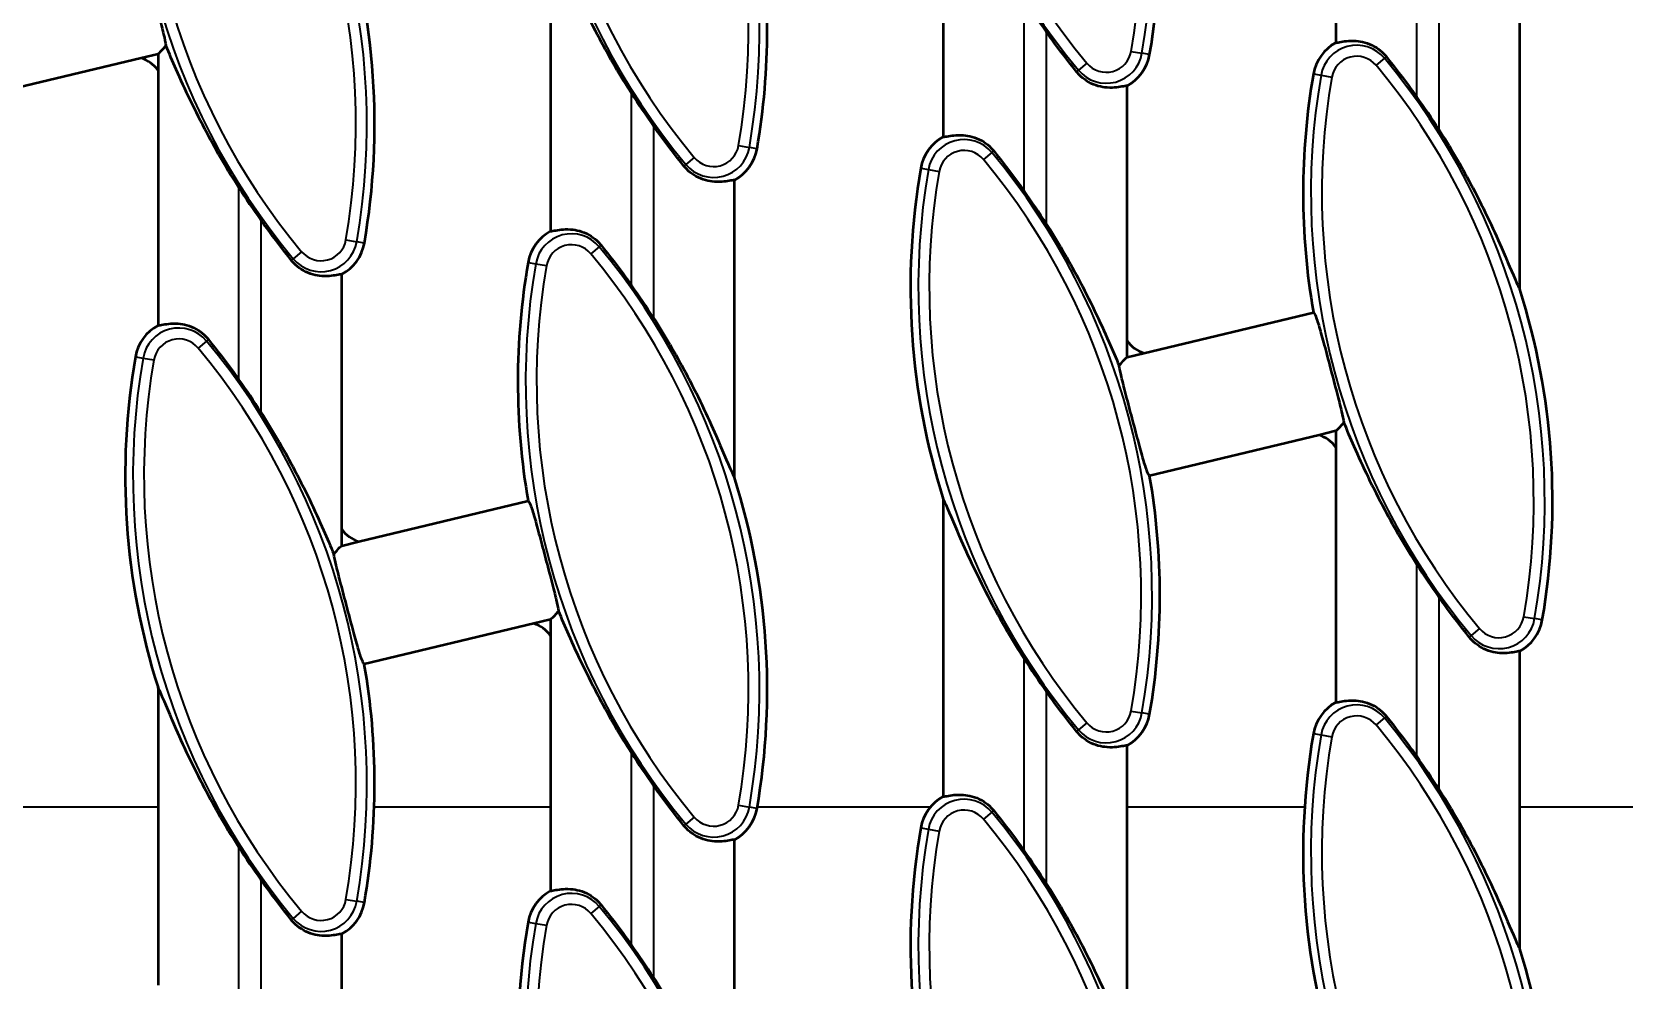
# Model space of a CAD drawing. Header units: millimetres. Extents: x 0 to 4362, y -130 to 2100.
# Drawn here: x 2167.7 to 2312.5, y 746.7 to 833 of the extents above; entities that cross this region are included whole.
import ezdxf

# ---------------------------------------------------------------- set-up
doc = ezdxf.new("R2010")
doc.units = ezdxf.units.MM
doc.header["$LTSCALE"] = 5
doc.layers.add('Sichtbar (ISO)', color=7, linetype='Continuous', lineweight=50)
doc.layers.add('Sichtbar schmal (ISO)', color=7, linetype='Continuous', lineweight=35)

msp = doc.modelspace()

# ---------------------------------------------------------------- linework, layer by layer
at = {"layer": 'Sichtbar (ISO)'}
for p, q in [((2286.307, 859.072), (2286.307, 832.005)), ((2250.593, 846.629), (2250.593, 823.433)), ((2214.878, 841.929), (2214.878, 814.862)), ((2303.021, 809.587), (2303.021, 836.654)), ((2177.626, 830.607), (2162.215, 826.909)), ((2179.164, 830.977), (2177.626, 830.607)), ((2179.164, 830.977), (2179.164, 829.486)), ((2179.164, 829.486), (2179.164, 806.29)), ((2267.307, 804.887), (2267.307, 828.083)), ((2231.593, 792.444), (2231.593, 819.511)), ((2195.878, 787.744), (2195.878, 810.94)), ((2268.845, 803.766), (2284.256, 807.464)), ((2267.307, 803.396), (2267.307, 804.887)), ((2267.307, 803.396), (2268.845, 803.766)), ((2286.307, 796.691), (2284.769, 796.322)), ((2286.307, 796.691), (2286.307, 795.2)), ((2284.769, 796.322), (2269.358, 792.623)), ((2286.307, 795.2), (2286.307, 772.005)), ((2197.417, 786.623), (2212.828, 790.321)), ((2250.593, 790.501), (2250.593, 763.433)), ((2195.878, 786.254), (2195.878, 787.744)), ((2195.878, 786.254), (2197.417, 786.623)), ((2214.878, 779.548), (2213.34, 779.179)), ((2214.878, 779.548), (2214.878, 778.057)), ((2213.34, 779.179), (2197.929, 775.48)), ((2214.878, 778.057), (2214.878, 754.862)), ((2303.021, 749.587), (2303.021, 776.654)), ((2179.164, 773.358), (2179.164, 746.29)), ((2267.307, 741.015), (2267.307, 768.083)), ((2231.593, 732.444), (2231.593, 759.511)), ((2195.878, 723.873), (2195.878, 750.94))]:
    msp.add_line(p, q, dxfattribs=at)
for centre, radius, start, end in [((2206.724, 841.764), 63.568, 350.18516, 17.6286), ((2135.296, 824.621), 63.568, 350.18516, 17.6286), ((2171.01, 833.193), 63.568, 350.18516, 9.83578), ((2311.176, 869.752), 63.043, 212.39092, 215.6676), ((2288.194, 828.478), 4, 118.14254, 170.18516), ((2265.42, 831.61), 4, 298.14254, 350.18516), ((2346.89, 818.323), 63.568, 170.18516, 189.83578), ((2275.461, 861.18), 63.043, 212.39092, 215.6676), ((2242.438, 790.336), 63.043, 32.39092, 35.6676), ((2252.479, 819.906), 4, 118.14254, 170.18516), ((2229.706, 823.038), 4, 298.14254, 350.18516), ((2311.176, 809.752), 63.568, 170.18516, 197.6286), ((2239.747, 852.609), 63.043, 212.39092, 215.6676), ((2206.724, 781.764), 63.043, 32.39092, 35.6676), ((2216.765, 811.335), 4, 118.14254, 170.18516), ((2193.992, 814.467), 4, 298.14254, 350.18516), ((2275.461, 801.18), 63.568, 170.18516, 189.83578), ((2171.01, 773.193), 63.043, 32.39092, 35.6676), ((2242.438, 790.336), 63.568, 350.18516, 17.6286), ((2181.051, 802.763), 4, 118.14254, 170.18516), ((2239.747, 792.609), 63.568, 170.18516, 197.6286), ((2135.296, 764.621), 63.043, 32.39092, 35.6676), ((2171.01, 773.193), 63.568, 350.18516, 17.6286), ((2206.724, 781.764), 63.568, 350.18516, 9.83578), ((2346.89, 818.323), 63.043, 212.39092, 215.6676), ((2301.135, 780.181), 4, 298.14254, 350.18516), ((2135.296, 764.621), 63.568, 350.18516, 9.83578), ((2311.176, 809.752), 63.043, 212.39092, 215.6676), ((2288.194, 768.478), 4, 118.14254, 170.18516), ((2265.42, 771.61), 4, 298.14254, 350.18516), ((2346.89, 758.323), 63.568, 170.18516, 197.6286), ((2275.461, 801.18), 63.043, 212.39092, 215.6676), ((2242.438, 730.336), 63.043, 32.39092, 35.6676), ((2252.479, 759.906), 4, 118.14254, 170.18516), ((2229.706, 763.038), 4, 298.14254, 350.18516), ((2311.176, 749.752), 63.568, 170.18516, 197.6286), ((2239.747, 792.609), 63.043, 212.39092, 215.6676), ((2206.724, 721.764), 63.043, 32.39092, 35.6676), ((2216.765, 751.335), 4, 118.14254, 170.18516), ((2193.992, 754.467), 4, 298.14254, 350.18516), ((2275.461, 741.18), 63.568, 170.18516, 197.6286), ((2171.01, 713.193), 63.043, 32.39092, 35.6676), ((2242.438, 730.336), 63.568, 350.18516, 17.6286)]:
    msp.add_arc(centre, radius, start, end, dxfattribs=at)
for centre, major_axis in [((2176.713, 827.74), (1.864, 2.364)), ((2269.759, 806.633), (-1.864, -2.364)), ((2283.855, 793.454), (1.864, 2.364)), ((2198.33, 789.49), (-1.864, -2.364)), ((2212.427, 776.311), (1.864, 2.364))]:
    msp.add_ellipse(centre, major_axis=major_axis, ratio=0.9964365, start_param=5.9978889, end_param=6.643578, dxfattribs=at)
for points, knots in [([(2177.113, 841.75), (2177.168, 841.712), (2177.239, 841.59), (2177.429, 841.121), (2177.559, 840.717), (2177.832, 839.781), (2177.994, 839.187), (2178.342, 837.883), (2178.528, 837.174), (2178.879, 835.845), (2179.067, 835.136), (2179.408, 833.828), (2179.561, 833.23), (2179.765, 832.367), (2179.841, 832.018), (2179.885, 831.75)], [1.7192522, 1.7192522, 1.7192522, 1.7192522, 1.8793137, 1.8793137, 2.0858771, 2.0858771, 2.2920372, 2.2920372, 2.4981973, 2.4981973, 2.7044361, 2.7044361, 2.910675, 2.910675, 3.0785664, 3.0785664, 3.0785664, 3.0785664]), ([(2222.227, 827.409), (2221.237, 828.969), (2220.247, 830.656), (2218.268, 834.351), (2217.313, 836.365), (2216.045, 839.251), (2215.515, 840.548), (2215.067, 841.555), (2214.977, 841.748), (2214.896, 841.898), (2214.887, 841.914), (2214.878, 841.929)], [5.0571531, 5.0571531, 5.0571531, 5.0571531, 5.5983494, 5.5983494, 6.239433, 6.239433, 6.6427143, 6.6427143, 6.7428645, 6.7428645, 6.7559465, 6.7559465, 6.7559465, 6.7559465]), ([(2262.716, 829.355), (2261.95, 830.316), (2261.183, 831.316), (2260.31, 832.505), (2260.135, 832.747), (2259.959, 832.992)], [1.09829535, 1.09829535, 1.09829535, 1.09829535, 1.45268918, 1.45268918, 1.54121651, 1.54121651, 1.54121651, 1.54121651]), ([(2179.885, 831.75), (2179.861, 831.72), (2179.837, 831.691), (2179.582, 831.381), (2179.367, 831.143), (2179.202, 831.005), (2179.182, 830.989), (2179.164, 830.977)], [0.7002353, 0.7002353, 0.7002353, 0.7002353, 0.71793965, 0.71793965, 0.89397869, 0.89397869, 0.92025014, 0.92025014, 0.92025014, 0.92025014]), ([(2186.513, 818.837), (2185.523, 820.397), (2184.533, 822.085), (2182.553, 825.78), (2181.599, 827.793), (2180.508, 830.278), (2180.175, 831.063), (2179.885, 831.75)], [5.0571531, 5.0571531, 5.0571531, 5.0571531, 5.5983494, 5.5983494, 6.239433, 6.239433, 6.4973987, 6.4973987, 6.4973987, 6.4973987]), ([(2286.307, 832.005), (2286.412, 832.01), (2286.573, 832.043), (2287.162, 832.147), (2287.708, 832.223), (2288.574, 832.113), (2288.854, 832.056), (2289.427, 831.861), (2289.721, 831.722), (2290.212, 831.408), (2290.453, 831.217), (2290.75, 830.91), (2290.826, 830.822), (2290.898, 830.732)], [2.82851537, 2.82851537, 2.82851537, 2.82851537, 2.9796104, 2.9796104, 3.24690309, 3.24690309, 3.34987153, 3.34987153, 3.45283997, 3.45283997, 3.54324006, 3.54324006, 3.57659228, 3.57659228, 3.57659228, 3.57659228]), ([(2290.898, 830.732), (2291.664, 829.772), (2292.431, 828.772), (2293.304, 827.582), (2293.479, 827.34), (2293.656, 827.095)], [1.09829535, 1.09829535, 1.09829535, 1.09829535, 1.45268918, 1.45268918, 1.54121651, 1.54121651, 1.54121651, 1.54121651]), ([(2267.307, 828.083), (2267.202, 828.078), (2267.041, 828.045), (2266.452, 827.941), (2265.906, 827.865), (2265.04, 827.974), (2264.76, 828.031), (2264.187, 828.227), (2263.894, 828.366), (2263.402, 828.679), (2263.161, 828.87), (2262.865, 829.178), (2262.788, 829.265), (2262.716, 829.355)], [2.82851537, 2.82851537, 2.82851537, 2.82851537, 2.9796104, 2.9796104, 3.24690309, 3.24690309, 3.34987153, 3.34987153, 3.45283997, 3.45283997, 3.54324006, 3.54324006, 3.57659228, 3.57659228, 3.57659228, 3.57659228]), ([(2227.002, 820.784), (2226.235, 821.744), (2225.469, 822.744), (2224.596, 823.934), (2224.421, 824.176), (2224.244, 824.421)], [1.09829535, 1.09829535, 1.09829535, 1.09829535, 1.45268918, 1.45268918, 1.54121651, 1.54121651, 1.54121651, 1.54121651]), ([(2295.673, 824.107), (2296.662, 822.547), (2297.652, 820.86), (2299.632, 817.165), (2300.587, 815.151), (2301.854, 812.265), (2302.385, 810.968), (2302.833, 809.961), (2302.922, 809.768), (2303.004, 809.618), (2303.013, 809.602), (2303.021, 809.587)], [5.0571531, 5.0571531, 5.0571531, 5.0571531, 5.5983494, 5.5983494, 6.239433, 6.239433, 6.6427143, 6.6427143, 6.7428645, 6.7428645, 6.7559465, 6.7559465, 6.7559465, 6.7559465]), ([(2250.593, 823.433), (2250.697, 823.438), (2250.858, 823.471), (2251.448, 823.575), (2251.994, 823.651), (2252.86, 823.542), (2253.139, 823.485), (2253.713, 823.289), (2254.006, 823.15), (2254.497, 822.837), (2254.739, 822.646), (2255.035, 822.338), (2255.112, 822.251), (2255.184, 822.161)], [2.82851537, 2.82851537, 2.82851537, 2.82851537, 2.9796104, 2.9796104, 3.24690309, 3.24690309, 3.34987153, 3.34987153, 3.45283997, 3.45283997, 3.54324006, 3.54324006, 3.57659228, 3.57659228, 3.57659228, 3.57659228]), ([(2255.184, 822.161), (2255.95, 821.2), (2256.717, 820.2), (2257.589, 819.011), (2257.765, 818.769), (2257.941, 818.523)], [1.09829535, 1.09829535, 1.09829535, 1.09829535, 1.45268918, 1.45268918, 1.54121651, 1.54121651, 1.54121651, 1.54121651]), ([(2231.593, 819.511), (2231.488, 819.506), (2231.327, 819.473), (2230.737, 819.369), (2230.192, 819.293), (2229.326, 819.403), (2229.046, 819.46), (2228.473, 819.655), (2228.179, 819.794), (2227.688, 820.108), (2227.447, 820.299), (2227.15, 820.606), (2227.074, 820.693), (2227.002, 820.784)], [2.82851537, 2.82851537, 2.82851537, 2.82851537, 2.9796104, 2.9796104, 3.24690309, 3.24690309, 3.34987153, 3.34987153, 3.45283997, 3.45283997, 3.54324006, 3.54324006, 3.57659228, 3.57659228, 3.57659228, 3.57659228]), ([(2191.287, 812.212), (2190.521, 813.173), (2189.755, 814.173), (2188.882, 815.362), (2188.706, 815.604), (2188.53, 815.85)], [1.09829535, 1.09829535, 1.09829535, 1.09829535, 1.45268918, 1.45268918, 1.54121651, 1.54121651, 1.54121651, 1.54121651]), ([(2259.959, 815.536), (2260.948, 813.976), (2261.938, 812.288), (2263.918, 808.593), (2264.873, 806.58), (2265.964, 804.095), (2266.296, 803.31), (2266.586, 802.623)], [5.0571531, 5.0571531, 5.0571531, 5.0571531, 5.5983494, 5.5983494, 6.239433, 6.239433, 6.4973987, 6.4973987, 6.4973987, 6.4973987]), ([(2214.878, 814.862), (2214.983, 814.867), (2215.144, 814.9), (2215.734, 815.004), (2216.279, 815.08), (2217.146, 814.971), (2217.425, 814.913), (2217.999, 814.718), (2218.292, 814.579), (2218.783, 814.265), (2219.025, 814.075), (2219.321, 813.767), (2219.398, 813.68), (2219.47, 813.589)], [2.82851537, 2.82851537, 2.82851537, 2.82851537, 2.9796104, 2.9796104, 3.24690309, 3.24690309, 3.34987153, 3.34987153, 3.45283997, 3.45283997, 3.54324006, 3.54324006, 3.57659228, 3.57659228, 3.57659228, 3.57659228]), ([(2219.47, 813.589), (2220.236, 812.629), (2221.002, 811.629), (2221.875, 810.439), (2222.051, 810.198), (2222.227, 809.952)], [1.09829535, 1.09829535, 1.09829535, 1.09829535, 1.45268918, 1.45268918, 1.54121651, 1.54121651, 1.54121651, 1.54121651]), ([(2195.878, 810.94), (2195.774, 810.935), (2195.613, 810.902), (2195.023, 810.798), (2194.478, 810.722), (2193.611, 810.831), (2193.332, 810.889), (2192.758, 811.084), (2192.465, 811.223), (2191.974, 811.536), (2191.732, 811.727), (2191.436, 812.035), (2191.359, 812.122), (2191.287, 812.212)], [2.82851537, 2.82851537, 2.82851537, 2.82851537, 2.9796104, 2.9796104, 3.24690309, 3.24690309, 3.34987153, 3.34987153, 3.45283997, 3.45283997, 3.54324006, 3.54324006, 3.57659228, 3.57659228, 3.57659228, 3.57659228]), ([(2224.244, 806.965), (2225.234, 805.405), (2226.224, 803.717), (2228.204, 800.022), (2229.158, 798.008), (2230.426, 795.122), (2230.957, 793.825), (2231.404, 792.818), (2231.494, 792.625), (2231.575, 792.475), (2231.584, 792.459), (2231.593, 792.444)], [5.0571531, 5.0571531, 5.0571531, 5.0571531, 5.5983494, 5.5983494, 6.239433, 6.239433, 6.6427143, 6.6427143, 6.7428645, 6.7428645, 6.7559465, 6.7559465, 6.7559465, 6.7559465]), ([(2284.256, 807.464), (2284.311, 807.426), (2284.382, 807.304), (2284.572, 806.836), (2284.702, 806.431), (2284.975, 805.495), (2285.137, 804.901), (2285.485, 803.597), (2285.671, 802.889), (2286.022, 801.56), (2286.21, 800.85), (2286.551, 799.542), (2286.704, 798.944), (2286.908, 798.081), (2286.983, 797.732), (2287.028, 797.464)], [1.7192522, 1.7192522, 1.7192522, 1.7192522, 1.8793137, 1.8793137, 2.0858771, 2.0858771, 2.2920372, 2.2920372, 2.4981973, 2.4981973, 2.7044361, 2.7044361, 2.910675, 2.910675, 3.0785664, 3.0785664, 3.0785664, 3.0785664]), ([(2179.164, 806.29), (2179.269, 806.295), (2179.43, 806.328), (2180.02, 806.432), (2180.565, 806.508), (2181.431, 806.399), (2181.711, 806.342), (2182.284, 806.147), (2182.578, 806.007), (2183.069, 805.694), (2183.31, 805.503), (2183.607, 805.196), (2183.683, 805.108), (2183.755, 805.018)], [2.82851537, 2.82851537, 2.82851537, 2.82851537, 2.9796104, 2.9796104, 3.24690309, 3.24690309, 3.34987153, 3.34987153, 3.45283997, 3.45283997, 3.54324006, 3.54324006, 3.57659228, 3.57659228, 3.57659228, 3.57659228]), ([(2183.755, 805.018), (2184.522, 804.057), (2185.288, 803.057), (2186.161, 801.868), (2186.336, 801.626), (2186.513, 801.381)], [1.09829535, 1.09829535, 1.09829535, 1.09829535, 1.45268918, 1.45268918, 1.54121651, 1.54121651, 1.54121651, 1.54121651]), ([(2266.586, 802.623), (2266.637, 802.686), (2266.686, 802.746), (2266.892, 802.991), (2267.031, 803.146), (2267.207, 803.317), (2267.262, 803.365), (2267.307, 803.396)], [2.43795424, 2.43795424, 2.43795424, 2.43795424, 2.47356168, 2.47356168, 2.59214538, 2.59214538, 2.65998112, 2.65998112, 2.65998112, 2.65998112]), ([(2269.358, 792.623), (2269.303, 792.661), (2269.233, 792.783), (2269.042, 793.252), (2268.913, 793.656), (2268.64, 794.592), (2268.478, 795.187), (2268.13, 796.49), (2267.943, 797.199), (2267.592, 798.528), (2267.405, 799.237), (2267.063, 800.545), (2266.91, 801.143), (2266.706, 802.006), (2266.631, 802.355), (2266.586, 802.623)], [0.0465019, 0.0465019, 0.0465019, 0.0465019, 0.2065634, 0.2065634, 0.4131269, 0.4131269, 0.619287, 0.619287, 0.825447, 0.825447, 1.0316859, 1.0316859, 1.2379247, 1.2379247, 1.4058161, 1.4058161, 1.4058161, 1.4058161]), ([(2188.53, 798.393), (2189.52, 796.833), (2190.51, 795.146), (2192.489, 791.45), (2193.444, 789.437), (2194.535, 786.952), (2194.868, 786.167), (2195.158, 785.48)], [5.0571531, 5.0571531, 5.0571531, 5.0571531, 5.5983494, 5.5983494, 6.239433, 6.239433, 6.4973987, 6.4973987, 6.4973987, 6.4973987]), ([(2287.028, 797.464), (2287.004, 797.434), (2286.98, 797.405), (2286.725, 797.095), (2286.51, 796.857), (2286.345, 796.719), (2286.325, 796.704), (2286.307, 796.691)], [0.7002353, 0.7002353, 0.7002353, 0.7002353, 0.71793965, 0.71793965, 0.89397869, 0.89397869, 0.92025014, 0.92025014, 0.92025014, 0.92025014]), ([(2293.656, 784.551), (2292.666, 786.111), (2291.676, 787.799), (2289.696, 791.494), (2288.741, 793.508), (2287.65, 795.992), (2287.318, 796.777), (2287.028, 797.464)], [5.0571531, 5.0571531, 5.0571531, 5.0571531, 5.5983494, 5.5983494, 6.239433, 6.239433, 6.4973987, 6.4973987, 6.4973987, 6.4973987]), ([(2212.828, 790.321), (2212.883, 790.284), (2212.953, 790.161), (2213.144, 789.693), (2213.273, 789.289), (2213.546, 788.352), (2213.708, 787.758), (2214.056, 786.455), (2214.243, 785.746), (2214.593, 784.417), (2214.781, 783.707), (2215.122, 782.4), (2215.275, 781.801), (2215.479, 780.938), (2215.555, 780.589), (2215.599, 780.321)], [1.7192522, 1.7192522, 1.7192522, 1.7192522, 1.8793137, 1.8793137, 2.0858771, 2.0858771, 2.2920372, 2.2920372, 2.4981973, 2.4981973, 2.7044361, 2.7044361, 2.910675, 2.910675, 3.0785664, 3.0785664, 3.0785664, 3.0785664]), ([(2257.941, 775.98), (2256.952, 777.54), (2255.962, 779.227), (2253.982, 782.923), (2253.027, 784.936), (2251.76, 787.822), (2251.229, 789.12), (2250.781, 790.127), (2250.692, 790.32), (2250.611, 790.469), (2250.602, 790.485), (2250.593, 790.501)], [5.0571531, 5.0571531, 5.0571531, 5.0571531, 5.5983494, 5.5983494, 6.239433, 6.239433, 6.6427143, 6.6427143, 6.7428645, 6.7428645, 6.7559465, 6.7559465, 6.7559465, 6.7559465]), ([(2195.158, 785.48), (2195.208, 785.543), (2195.258, 785.603), (2195.463, 785.849), (2195.603, 786.003), (2195.778, 786.174), (2195.833, 786.222), (2195.878, 786.254)], [2.43795424, 2.43795424, 2.43795424, 2.43795424, 2.47356168, 2.47356168, 2.59214538, 2.59214538, 2.65998112, 2.65998112, 2.65998112, 2.65998112]), ([(2197.929, 775.48), (2197.874, 775.518), (2197.804, 775.64), (2197.613, 776.109), (2197.484, 776.513), (2197.211, 777.449), (2197.049, 778.044), (2196.701, 779.347), (2196.514, 780.056), (2196.164, 781.385), (2195.976, 782.094), (2195.635, 783.402), (2195.482, 784.001), (2195.278, 784.863), (2195.202, 785.213), (2195.158, 785.48)], [0.0465019, 0.0465019, 0.0465019, 0.0465019, 0.2065634, 0.2065634, 0.4131269, 0.4131269, 0.619287, 0.619287, 0.825447, 0.825447, 1.0316859, 1.0316859, 1.2379247, 1.2379247, 1.4058161, 1.4058161, 1.4058161, 1.4058161]), ([(2298.43, 777.927), (2297.664, 778.887), (2296.897, 779.887), (2296.025, 781.076), (2295.849, 781.318), (2295.673, 781.564)], [1.09829535, 1.09829535, 1.09829535, 1.09829535, 1.45268918, 1.45268918, 1.54121651, 1.54121651, 1.54121651, 1.54121651]), ([(2215.599, 780.321), (2215.575, 780.292), (2215.552, 780.262), (2215.297, 779.952), (2215.081, 779.714), (2214.917, 779.576), (2214.897, 779.561), (2214.878, 779.548)], [0.7002353, 0.7002353, 0.7002353, 0.7002353, 0.71793965, 0.71793965, 0.89397869, 0.89397869, 0.92025014, 0.92025014, 0.92025014, 0.92025014]), ([(2222.227, 767.409), (2221.237, 768.969), (2220.247, 770.656), (2218.268, 774.351), (2217.313, 776.365), (2216.222, 778.849), (2215.889, 779.634), (2215.599, 780.321)], [5.0571531, 5.0571531, 5.0571531, 5.0571531, 5.5983494, 5.5983494, 6.239433, 6.239433, 6.4973987, 6.4973987, 6.4973987, 6.4973987]), ([(2303.021, 776.654), (2302.917, 776.649), (2302.756, 776.616), (2302.166, 776.512), (2301.62, 776.436), (2300.754, 776.545), (2300.475, 776.603), (2299.901, 776.798), (2299.608, 776.937), (2299.117, 777.25), (2298.875, 777.441), (2298.579, 777.749), (2298.502, 777.836), (2298.43, 777.927)], [2.82851537, 2.82851537, 2.82851537, 2.82851537, 2.9796104, 2.9796104, 3.24690309, 3.24690309, 3.34987153, 3.34987153, 3.45283997, 3.45283997, 3.54324006, 3.54324006, 3.57659228, 3.57659228, 3.57659228, 3.57659228]), ([(2186.513, 758.837), (2185.523, 760.397), (2184.533, 762.085), (2182.553, 765.78), (2181.599, 767.793), (2180.331, 770.68), (2179.8, 771.977), (2179.353, 772.984), (2179.263, 773.177), (2179.182, 773.326), (2179.173, 773.342), (2179.164, 773.358)], [5.0571531, 5.0571531, 5.0571531, 5.0571531, 5.5983494, 5.5983494, 6.239433, 6.239433, 6.6427143, 6.6427143, 6.7428645, 6.7428645, 6.7559465, 6.7559465, 6.7559465, 6.7559465]), ([(2262.716, 769.355), (2261.95, 770.316), (2261.183, 771.316), (2260.31, 772.505), (2260.135, 772.747), (2259.959, 772.992)], [1.09829535, 1.09829535, 1.09829535, 1.09829535, 1.45268918, 1.45268918, 1.54121651, 1.54121651, 1.54121651, 1.54121651]), ([(2286.307, 772.005), (2286.412, 772.01), (2286.573, 772.043), (2287.162, 772.147), (2287.708, 772.223), (2288.574, 772.113), (2288.854, 772.056), (2289.427, 771.861), (2289.721, 771.722), (2290.212, 771.408), (2290.453, 771.217), (2290.75, 770.91), (2290.826, 770.822), (2290.898, 770.732)], [2.82851537, 2.82851537, 2.82851537, 2.82851537, 2.9796104, 2.9796104, 3.24690309, 3.24690309, 3.34987153, 3.34987153, 3.45283997, 3.45283997, 3.54324006, 3.54324006, 3.57659228, 3.57659228, 3.57659228, 3.57659228]), ([(2290.898, 770.732), (2291.664, 769.772), (2292.431, 768.772), (2293.304, 767.582), (2293.479, 767.34), (2293.656, 767.095)], [1.09829535, 1.09829535, 1.09829535, 1.09829535, 1.45268918, 1.45268918, 1.54121651, 1.54121651, 1.54121651, 1.54121651]), ([(2267.307, 768.083), (2267.202, 768.078), (2267.041, 768.045), (2266.452, 767.941), (2265.906, 767.865), (2265.04, 767.974), (2264.76, 768.031), (2264.187, 768.227), (2263.894, 768.366), (2263.402, 768.679), (2263.161, 768.87), (2262.865, 769.178), (2262.788, 769.265), (2262.716, 769.355)], [2.82851537, 2.82851537, 2.82851537, 2.82851537, 2.9796104, 2.9796104, 3.24690309, 3.24690309, 3.34987153, 3.34987153, 3.45283997, 3.45283997, 3.54324006, 3.54324006, 3.57659228, 3.57659228, 3.57659228, 3.57659228]), ([(2227.002, 760.784), (2226.235, 761.744), (2225.469, 762.744), (2224.596, 763.934), (2224.421, 764.176), (2224.244, 764.421)], [1.09829535, 1.09829535, 1.09829535, 1.09829535, 1.45268918, 1.45268918, 1.54121651, 1.54121651, 1.54121651, 1.54121651]), ([(2250.593, 763.433), (2250.697, 763.438), (2250.858, 763.471), (2251.448, 763.575), (2251.994, 763.651), (2252.86, 763.542), (2253.139, 763.485), (2253.713, 763.289), (2254.006, 763.15), (2254.497, 762.837), (2254.739, 762.646), (2255.035, 762.338), (2255.112, 762.251), (2255.184, 762.161)], [2.82851537, 2.82851537, 2.82851537, 2.82851537, 2.9796104, 2.9796104, 3.24690309, 3.24690309, 3.34987153, 3.34987153, 3.45283997, 3.45283997, 3.54324006, 3.54324006, 3.57659228, 3.57659228, 3.57659228, 3.57659228]), ([(2295.673, 764.107), (2296.662, 762.547), (2297.652, 760.86), (2299.632, 757.165), (2300.587, 755.151), (2301.854, 752.265), (2302.385, 750.968), (2302.833, 749.961), (2302.922, 749.768), (2303.004, 749.618), (2303.013, 749.602), (2303.021, 749.587)], [5.0571531, 5.0571531, 5.0571531, 5.0571531, 5.5983494, 5.5983494, 6.239433, 6.239433, 6.6427143, 6.6427143, 6.7428645, 6.7428645, 6.7559465, 6.7559465, 6.7559465, 6.7559465]), ([(2255.184, 762.161), (2255.95, 761.2), (2256.717, 760.2), (2257.589, 759.011), (2257.765, 758.769), (2257.941, 758.523)], [1.09829535, 1.09829535, 1.09829535, 1.09829535, 1.45268918, 1.45268918, 1.54121651, 1.54121651, 1.54121651, 1.54121651]), ([(2231.593, 759.511), (2231.488, 759.506), (2231.327, 759.473), (2230.737, 759.369), (2230.192, 759.293), (2229.326, 759.403), (2229.046, 759.46), (2228.473, 759.655), (2228.179, 759.794), (2227.688, 760.108), (2227.447, 760.299), (2227.15, 760.606), (2227.074, 760.693), (2227.002, 760.784)], [2.82851537, 2.82851537, 2.82851537, 2.82851537, 2.9796104, 2.9796104, 3.24690309, 3.24690309, 3.34987153, 3.34987153, 3.45283997, 3.45283997, 3.54324006, 3.54324006, 3.57659228, 3.57659228, 3.57659228, 3.57659228]), ([(2191.287, 752.212), (2190.521, 753.173), (2189.755, 754.173), (2188.882, 755.362), (2188.706, 755.604), (2188.53, 755.85)], [1.09829535, 1.09829535, 1.09829535, 1.09829535, 1.45268918, 1.45268918, 1.54121651, 1.54121651, 1.54121651, 1.54121651]), ([(2214.878, 754.862), (2214.983, 754.867), (2215.144, 754.9), (2215.734, 755.004), (2216.279, 755.08), (2217.146, 754.971), (2217.425, 754.913), (2217.999, 754.718), (2218.292, 754.579), (2218.783, 754.265), (2219.025, 754.075), (2219.321, 753.767), (2219.398, 753.68), (2219.47, 753.589)], [2.82851537, 2.82851537, 2.82851537, 2.82851537, 2.9796104, 2.9796104, 3.24690309, 3.24690309, 3.34987153, 3.34987153, 3.45283997, 3.45283997, 3.54324006, 3.54324006, 3.57659228, 3.57659228, 3.57659228, 3.57659228]), ([(2259.959, 755.536), (2260.948, 753.976), (2261.938, 752.288), (2263.918, 748.593), (2264.873, 746.58), (2266.14, 743.693), (2266.671, 742.396), (2267.118, 741.389), (2267.208, 741.196), (2267.289, 741.047), (2267.298, 741.031), (2267.307, 741.015)], [5.0571531, 5.0571531, 5.0571531, 5.0571531, 5.5983494, 5.5983494, 6.239433, 6.239433, 6.6427143, 6.6427143, 6.7428645, 6.7428645, 6.7559465, 6.7559465, 6.7559465, 6.7559465]), ([(2219.47, 753.589), (2220.236, 752.629), (2221.002, 751.629), (2221.875, 750.439), (2222.051, 750.198), (2222.227, 749.952)], [1.09829535, 1.09829535, 1.09829535, 1.09829535, 1.45268918, 1.45268918, 1.54121651, 1.54121651, 1.54121651, 1.54121651]), ([(2195.878, 750.94), (2195.774, 750.935), (2195.613, 750.902), (2195.023, 750.798), (2194.478, 750.722), (2193.611, 750.831), (2193.332, 750.889), (2192.758, 751.084), (2192.465, 751.223), (2191.974, 751.536), (2191.732, 751.727), (2191.436, 752.035), (2191.359, 752.122), (2191.287, 752.212)], [2.82851537, 2.82851537, 2.82851537, 2.82851537, 2.9796104, 2.9796104, 3.24690309, 3.24690309, 3.34987153, 3.34987153, 3.45283997, 3.45283997, 3.54324006, 3.54324006, 3.57659228, 3.57659228, 3.57659228, 3.57659228]), ([(2224.244, 746.965), (2225.234, 745.405), (2226.224, 743.717), (2228.204, 740.022), (2229.158, 738.008), (2230.426, 735.122), (2230.957, 733.825), (2231.404, 732.818), (2231.494, 732.625), (2231.575, 732.475), (2231.584, 732.459), (2231.593, 732.444)], [5.0571531, 5.0571531, 5.0571531, 5.0571531, 5.5983494, 5.5983494, 6.239433, 6.239433, 6.6427143, 6.6427143, 6.7428645, 6.7428645, 6.7559465, 6.7559465, 6.7559465, 6.7559465])]:
    msp.add_open_spline(points, degree=3, knots=knots, dxfattribs=at)
at = {"layer": 'Sichtbar schmal (ISO)'}
for p, q in [((2293.656, 827.095), (2293.656, 844.551)), ((2295.673, 841.564), (2295.673, 824.107)), ((2257.941, 818.523), (2257.941, 835.98)), ((2259.959, 832.992), (2259.959, 815.536)), ((2263.657, 830.14), (2262.891, 829.502)), ((2267.683, 831.218), (2268.665, 831.049)), ((2269.362, 830.928), (2268.665, 831.049)), ((2290.723, 830.586), (2289.958, 829.948)), ((2290.898, 830.732), (2290.723, 830.586)), ((2262.716, 829.355), (2262.891, 829.502)), ((2284.252, 829.159), (2284.949, 829.039)), ((2284.949, 829.039), (2285.931, 828.869)), ((2222.227, 809.952), (2222.227, 827.409)), ((2224.244, 824.421), (2224.244, 806.965)), ((2227.942, 821.568), (2227.177, 820.93)), ((2231.969, 822.647), (2232.95, 822.477)), ((2233.648, 822.357), (2232.95, 822.477)), ((2255.008, 822.014), (2254.243, 821.376)), ((2255.184, 822.161), (2255.008, 822.014)), ((2227.002, 820.784), (2227.177, 820.93)), ((2248.538, 820.588), (2249.235, 820.467)), ((2249.235, 820.467), (2250.217, 820.298)), ((2186.513, 801.381), (2186.513, 818.837)), ((2188.53, 815.85), (2188.53, 798.393)), ((2196.254, 814.076), (2197.236, 813.906)), ((2192.228, 812.997), (2191.463, 812.359)), ((2197.933, 813.785), (2197.236, 813.906)), ((2219.294, 813.443), (2218.529, 812.805)), ((2219.47, 813.589), (2219.294, 813.443)), ((2191.287, 812.212), (2191.463, 812.359)), ((2212.824, 812.017), (2213.521, 811.896)), ((2213.521, 811.896), (2214.503, 811.726)), ((2183.58, 804.871), (2182.815, 804.234)), ((2183.755, 805.018), (2183.58, 804.871)), ((2177.109, 803.445), (2177.807, 803.325)), ((2177.807, 803.325), (2178.788, 803.155)), ((2293.656, 767.095), (2293.656, 784.551)), ((2295.673, 781.564), (2295.673, 764.107)), ((2303.397, 779.79), (2304.379, 779.62)), ((2305.076, 779.499), (2304.379, 779.62)), ((2298.43, 777.927), (2298.606, 778.073)), ((2299.371, 778.711), (2298.606, 778.073)), ((2257.941, 758.523), (2257.941, 775.98)), ((2259.959, 772.992), (2259.959, 755.536)), ((2267.683, 771.218), (2268.665, 771.049)), ((2269.362, 770.928), (2268.665, 771.049)), ((2290.723, 770.586), (2289.958, 769.948)), ((2290.898, 770.732), (2290.723, 770.586)), ((2262.716, 769.355), (2262.891, 769.502)), ((2263.657, 770.14), (2262.891, 769.502)), ((2284.252, 769.159), (2284.949, 769.039)), ((2284.949, 769.039), (2285.931, 768.869)), ((2222.227, 749.952), (2222.227, 767.409)), ((2224.244, 764.421), (2224.244, 746.965)), ((2179.164, 762.473), (2162.824, 762.473)), ((2214.878, 762.473), (2198.827, 762.473)), ((2231.969, 762.647), (2232.95, 762.477)), ((2233.648, 762.357), (2232.95, 762.477)), ((2249.412, 762.473), (2233.668, 762.473)), ((2255.008, 762.014), (2254.243, 761.376)), ((2255.184, 762.161), (2255.008, 762.014)), ((2283.457, 762.473), (2267.307, 762.473)), ((2319.19, 762.473), (2303.021, 762.473)), ((2227.002, 760.784), (2227.177, 760.93)), ((2227.942, 761.568), (2227.177, 760.93)), ((2248.538, 760.588), (2249.235, 760.467)), ((2249.235, 760.467), (2250.217, 760.298)), ((2186.513, 741.381), (2186.513, 758.837)), ((2188.53, 755.85), (2188.53, 738.393)), ((2196.254, 754.076), (2197.236, 753.906)), ((2197.933, 753.785), (2197.236, 753.906)), ((2219.294, 753.443), (2218.529, 752.805)), ((2219.47, 753.589), (2219.294, 753.443)), ((2191.287, 752.212), (2191.463, 752.359)), ((2192.228, 752.997), (2191.463, 752.359)), ((2212.824, 752.017), (2213.521, 751.896)), ((2213.521, 751.896), (2214.503, 751.726))]:
    msp.add_line(p, q, dxfattribs=at)
for centre, radius, start, end in [((2206.724, 841.764), 61.864, 350.18516, 39.81484), ((2206.724, 841.764), 62.861, 350.18516, 39.81484), ((2311.176, 869.752), 62.861, 170.18516, 219.81484), ((2311.176, 869.752), 61.864, 170.18516, 219.81484), ((2171.01, 833.193), 62.861, 350.18516, 39.81484), ((2171.01, 833.193), 61.864, 350.18516, 39.81484), ((2275.461, 861.18), 62.861, 170.18516, 219.81484), ((2275.461, 861.18), 61.864, 170.18516, 219.81484), ((2135.296, 824.621), 62.861, 350.18516, 39.81484), ((2239.747, 852.609), 62.861, 170.18516, 219.81484), ((2135.296, 824.621), 61.864, 350.18516, 39.81484), ((2239.747, 852.609), 61.864, 170.18516, 219.81484), ((2288.194, 828.478), 3.292, 39.81484, 170.18516), ((2265.42, 831.61), 3.292, 219.81484, 350.18516), ((2265.42, 831.61), 2.296, 219.81484, 350.18516), ((2288.194, 828.478), 2.296, 39.81484, 170.18516), ((2242.438, 790.336), 61.864, 350.18516, 39.81484), ((2242.438, 790.336), 62.861, 350.18516, 39.81484), ((2346.89, 818.323), 62.861, 170.18516, 219.81484), ((2346.89, 818.323), 61.864, 170.18516, 219.81484), ((2252.479, 819.906), 3.292, 39.81484, 170.18516), ((2229.706, 823.038), 3.292, 219.81484, 350.18516), ((2229.706, 823.038), 2.296, 219.81484, 350.18516), ((2252.479, 819.906), 2.296, 39.81484, 170.18516), ((2206.724, 781.764), 61.864, 350.18516, 39.81484), ((2206.724, 781.764), 62.861, 350.18516, 39.81484), ((2311.176, 809.752), 62.861, 170.18516, 219.81484), ((2311.176, 809.752), 61.864, 170.18516, 219.81484), ((2193.992, 814.467), 2.296, 219.81484, 350.18516), ((2216.765, 811.335), 3.292, 39.81484, 170.18516), ((2193.992, 814.467), 3.292, 219.81484, 350.18516), ((2216.765, 811.335), 2.296, 39.81484, 170.18516), ((2171.01, 773.193), 61.864, 350.18516, 39.81484), ((2171.01, 773.193), 62.861, 350.18516, 39.81484), ((2275.461, 801.18), 62.861, 170.18516, 219.81484), ((2275.461, 801.18), 61.864, 170.18516, 219.81484), ((2181.051, 802.763), 3.292, 39.81484, 170.18516), ((2181.051, 802.763), 2.296, 39.81484, 170.18516), ((2135.296, 764.621), 61.864, 350.18516, 39.81484), ((2135.296, 764.621), 62.861, 350.18516, 39.81484), ((2239.747, 792.609), 62.861, 170.18516, 219.81484), ((2239.747, 792.609), 61.864, 170.18516, 219.81484), ((2301.135, 780.181), 3.292, 219.81484, 350.18516), ((2301.135, 780.181), 2.296, 219.81484, 350.18516), ((2265.42, 771.61), 3.292, 219.81484, 350.18516), ((2265.42, 771.61), 2.296, 219.81484, 350.18516), ((2288.194, 768.478), 3.292, 39.81484, 170.18516), ((2288.194, 768.478), 2.296, 39.81484, 170.18516), ((2242.438, 730.336), 62.861, 350.18516, 39.81484), ((2242.438, 730.336), 61.864, 350.18516, 39.81484), ((2346.89, 758.323), 62.861, 170.18516, 219.81484), ((2346.89, 758.323), 61.864, 170.18516, 219.81484), ((2229.706, 763.038), 3.292, 219.81484, 350.18516), ((2229.706, 763.038), 2.296, 219.81484, 350.18516), ((2252.479, 759.906), 3.292, 39.81484, 170.18516), ((2252.479, 759.906), 2.296, 39.81484, 170.18516), ((2206.724, 721.764), 62.861, 350.18516, 39.81484), ((2311.176, 749.752), 62.861, 170.18516, 219.81484), ((2206.724, 721.764), 61.864, 350.18516, 39.81484), ((2311.176, 749.752), 61.864, 170.18516, 219.81484), ((2216.765, 751.335), 3.292, 39.81484, 170.18516), ((2193.992, 754.467), 3.292, 219.81484, 350.18516), ((2193.992, 754.467), 2.296, 219.81484, 350.18516), ((2216.765, 751.335), 2.296, 39.81484, 170.18516), ((2171.01, 713.193), 62.861, 350.18516, 39.81484), ((2275.461, 741.18), 62.861, 170.18516, 219.81484), ((2275.461, 741.18), 61.864, 170.18516, 219.81484), ((2171.01, 713.193), 61.864, 350.18516, 39.81484)]:
    msp.add_arc(centre, radius, start, end, dxfattribs=at)

doc.saveas('drawing.dxf')
